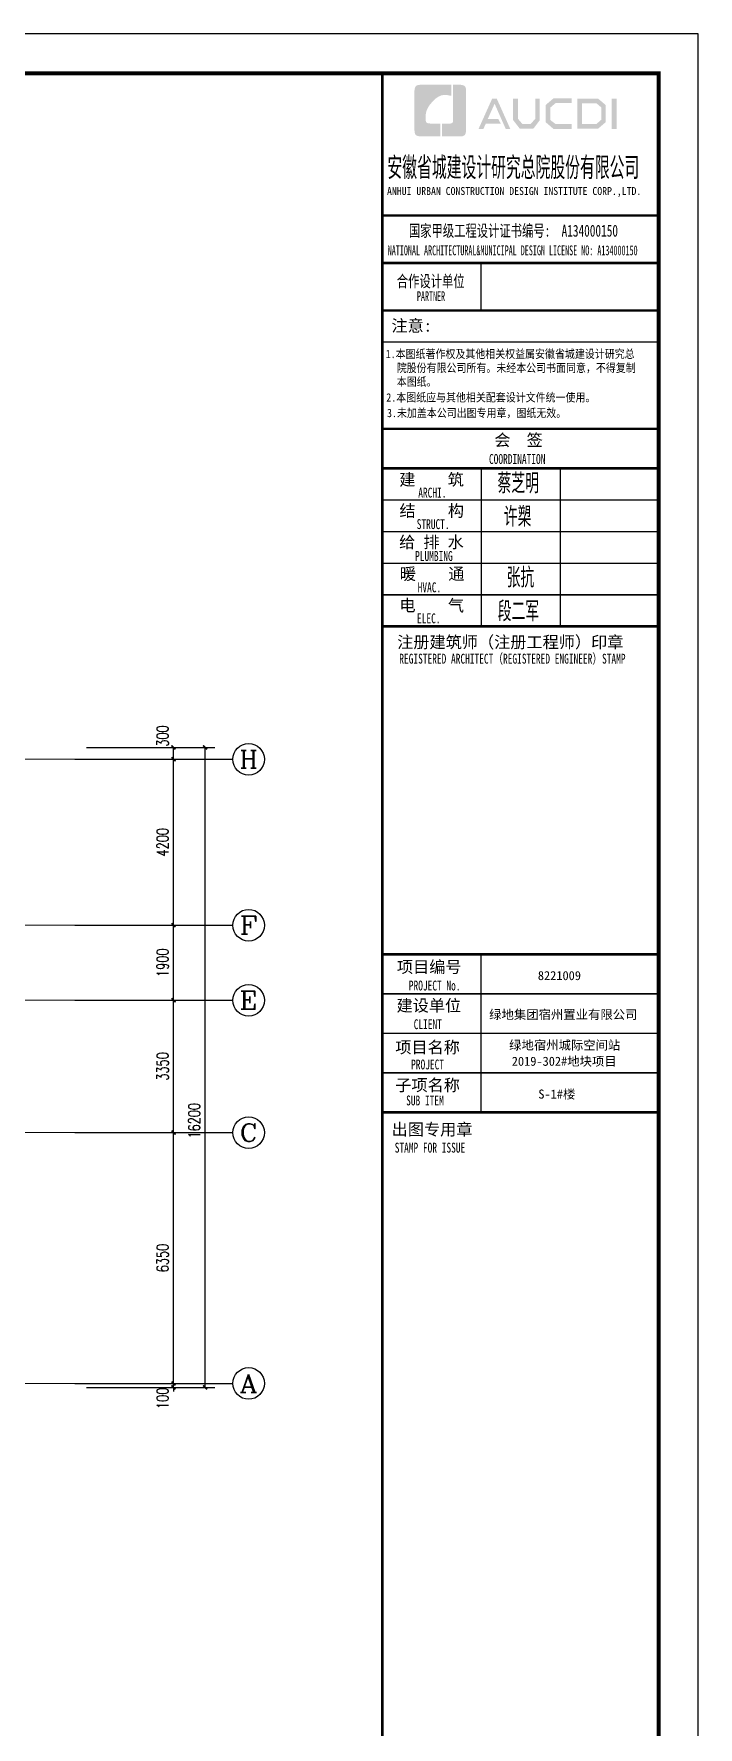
# Model space of a CAD drawing. Extents: x 1031190 to 1725648, y 733081 to 1571294.
# Drawn here: x 1186681 to 1203499, y 1051648 to 1094510 of the extents above; entities that cross this region are included whole.
import ezdxf
from ezdxf.enums import TextEntityAlignment as Align

# ---------------------------------------------------------------- set-up
doc = ezdxf.new("R2010")
doc.units = 0
doc.header["$LTSCALE"] = 1000
doc.header["$MEASUREMENT"] = 0
doc.linetypes.add('ACAD_ISO10W100', pattern=[18.5, 12, -3, 0.5, -3])
doc.linetypes.add('DOTE', pattern=[2.42, 2, -0.2, 0.02, -0.2])
for name, color, linetype in [('AXIS', 3, 'Continuous'), ('AXIS_TEXT', 4, 'Continuous'), ('C-AXIS(轴号)', 3, 'Continuous'), ('C-AXIS-T(字)', 7, 'Continuous'), ('图框', 140, 'Continuous'), ('图签文字', 147, 'Continuous')]:
    doc.layers.add(name, color=color, linetype=linetype)
doc.layers.add('DOTE', color=19, linetype='DOTE', lineweight=9)
doc.layers.add('图签', color=147, linetype='Continuous', lineweight=18)
doc.styles.add('_TCH_AXIS', font='COMPLEX', dxfattribs={"bigfont": 'GBCBIG'})
doc.styles.add('_TCH_DIM_T3', font='SIMPLEX', dxfattribs={"width": 0.705882, "bigfont": 'GBCBIG'})
doc.styles.add('COMPLEX', font='COMPLEX')
doc.styles.add('HT', font='simhei.ttf')
doc.styles.add('宋体', font='', dxfattribs={"height": 50})
doc.styles.add('建筑图签-1', font='simhei.ttf', dxfattribs={"width": 0.7})
doc.styles.add('建筑图签-2', font='TXT.shx', dxfattribs={"width": 0.5, "bigfont": 'HZTXT.shx'})
doc.styles.get('宋体').set_extended_font_data('SimSun')
doc.dimstyles.new('_TCH_ARCH&&100', dxfattribs={"dimtxt": 297.5, "dimasz": 100, "dimexe": 250, "dimexo": 300, "dimgap": 126.25, "dimtad": 1, "dimdec": 0, "dimzin": 0, "dimdsep": 46, "dimtxsty": '_TCH_DIM_T3', "dimblk": 'ARCHTICK', "dimcen": 0.09, "dimclrt": 7, "dimazin": 2, "dimtfac": 1, "dimtdec": 0, "dimtix": 1, "dimtmove": 2, "dimatfit": 3, "dimfxl": 0, "dimtolj": 1, "dimtzin": 0, "dimarcsym": 0})

# ---------------------------------------------------------------- blocks, each defined once
blk = doc.blocks.new('院标1')
h = blk.add_hatch(color=150)
h.dxf.hatch_style = 1
h.set_gradient(color1=(33, 113, 253), color2=(33, 113, 253), tint=1, name='INVCURVED')
edge = h.paths.add_edge_path()
edge.add_spline(control_points=[(116373, 648379), (116379, 648379), (116382, 648379), (116391, 648379), (116391, 648379), (116391, 648379), (116616, 648379), (116616, 648379), (116616, 648379), (116616, 648379), (116616, 648054), (116616, 648054), (116616, 648054), (116616, 648054), (116108, 648054), (116108, 648054), (116108, 648054), (116028, 648054), (115963, 648111), (115963, 648199), (115963, 648199), (115963, 648199), (115963, 649215), (115963, 649215), (115963, 649215), (115963, 649295), (116018, 649360), (116108, 649360), (116108, 649360), (116108, 649360), (116897, 649360), (116897, 649360), (116897, 649360), (116897, 649360), (116897, 649080), (116897, 649080), (116897, 649080), (116897, 649080), (116566, 649140), (116356, 648859), (116356, 648859), (116245, 648719), (116240, 648545), (116247, 648466), (116247, 648466), (116254, 648386), (116247, 648466), (116247, 648466), (116247, 648466), (116247, 648466), (116258, 648374), (116373, 648379)], knot_values=[0, 0, 0, 0, 0.071429, 0.071429, 0.071429, 0.107143, 0.142857, 0.142857, 0.142857, 0.178571, 0.214286, 0.214286, 0.214286, 0.25, 0.285714, 0.285714, 0.285714, 0.321429, 0.357143, 0.357143, 0.357143, 0.392857, 0.428571, 0.428571, 0.428571, 0.464286, 0.5, 0.5, 0.5, 0.535714, 0.571429, 0.571429, 0.571429, 0.607143, 0.642857, 0.642857, 0.642857, 0.678571, 0.714286, 0.714286, 0.714286, 0.75, 0.785714, 0.785714, 0.785714, 0.821429, 0.857143, 0.857143, 0.857143, 0.928571, 1, 1, 1, 1], degree=3, periodic=0)
h = blk.add_hatch(color=150)
h.dxf.hatch_style = 1
h.set_gradient(color1=(33, 113, 253), color2=(33, 113, 253), tint=1, name='INVCURVED')
edge = h.paths.add_edge_path()
edge.add_spline(control_points=[(117268, 649215), (117268, 649215), (117268, 648199), (117268, 648199), (117268, 648199), (117268, 648114), (117212, 648054), (117123, 648054), (117123, 648054), (117123, 648054), (116663, 648054), (116663, 648054), (116663, 648054), (116663, 648054), (116663, 648379), (116663, 648379), (116663, 648379), (116663, 648379), (116865, 648379), (116865, 648379), (116865, 648379), (116907, 648379), (116941, 648413), (116941, 648455), (116941, 648455), (116941, 648455), (116941, 649360), (116941, 649360), (116941, 649360), (116941, 649360), (117123, 649360), (117123, 649360), (117123, 649360), (117204, 649360), (117268, 649306), (117268, 649215)], knot_values=[0, 0, 0, 0, 0.1, 0.1, 0.1, 0.15, 0.2, 0.2, 0.2, 0.25, 0.3, 0.3, 0.3, 0.35, 0.4, 0.4, 0.4, 0.45, 0.5, 0.5, 0.5, 0.55, 0.6, 0.6, 0.6, 0.65, 0.7, 0.7, 0.7, 0.75, 0.8, 0.8, 0.8, 0.9, 1, 1, 1, 1], degree=3, periodic=0)
blk = doc.blocks.new('tq123')
at = {"layer": '图框'}
h = blk.add_hatch(color=256, dxfattribs=at)
h.paths.add_polyline_path([(-1187, 56758), (-1061, 56758), (-1061, 55988), (-1187, 55988)])
h.paths.add_polyline_path([(-1939, 56642), (-1939, 56116), (-1579, 56116), (-1455, 56223), (-1455, 56541), (-1575, 56642)], flags=16)
h.paths.add_polyline_path([(-2057, 56760), (-2057, 55998), (-1535, 55998), (-1337, 56168), (-1337, 56596), (-1532, 56760)])
h.paths.add_polyline_path([(-2200, 56764), (-2200, 56648), (-2607, 56648), (-2740, 56537), (-2740, 56218), (-2607, 56115), (-2198, 56115), (-2198, 55993), (-2662, 55993), (-2864, 56168), (-2864, 56596), (-2666, 56764)])
h.paths.add_polyline_path([(-3683, 56762), (-3563, 56762), (-3563, 56251), (-3449, 56120), (-3238, 56120), (-3124, 56251), (-3124, 56762), (-3010, 56762), (-3010, 56214), (-3174, 55997), (-3512, 55997), (-3683, 56216)])
h.paths.add_polyline_path([(-4215, 56760), (-4098, 56760), (-3756, 55996), (-3872, 55996), (-4153, 56630), (-4328, 56242), (-4057, 56242), (-3996, 56127), (-4377, 56127), (-4436, 55994), (-4559, 55994)])
for p, q in [((-6995, 53800), (5, 53800)), ((-6995, 53800), (5, 53800)), ((-6995, 52600), (5, 52600))]:
    blk.add_line(p, q, dxfattribs=at)
for points, const_width in [([(-6995, 0), (-6995, 57400)], 70), ([(-6995, 53800), (5, 53800)], 60), ([(-6995, 52600), (5, 52600)], 60), ([(-6995, 52600), (5, 52600)], 60), ([(-4495, 52600), (-4495, 51400)], 35), ([(-6995, 51400), (5, 51400)], 60), ([(-6995, 51400), (5, 51400)], 60), ([(-6995, 50599), (5, 50599)], 35), ([(-6987, 48400), (13, 48400)], 60), ([(-6987, 47400), (13, 47400)], 70), ([(-6987, 47400), (13, 47400)], 70), ([(-4487, 47400), (-4487, 43400)], 35), ([(-2487, 47400), (-2487, 43400)], 35), ([(-6987, 46600), (13, 46600)], 35), ([(-6987, 45800), (13, 45800)], 35), ([(-6987, 45000), (13, 45000)], 35), ([(-6987, 44200), (13, 44200)], 35), ([(-6987, 43400), (13, 43400)], 70), ([(-6995, 35100), (5, 35100)], 70), ([(-6995, 35100), (5, 35100)], 70), ([(-4495, 31100), (-4495, 35100)], 35), ([(-6995, 34100), (5, 34100)], 35), ([(-6995, 33100), (5, 33100)], 35), ([(-6995, 32100), (5, 32100)], 35), ([(5, 31100), (-6995, 31100)], 70)]:
    blk.add_lwpolyline(points, dxfattribs=dict(at, const_width=const_width))
blk.add_blockref('院标1', (-122144, -592249))
for s, height, style, width, p in [('ANHUI URBAN CONSTRUCTION DESIGN INSTITUTE CORP.,LTD.', 200, '建筑图签-1', 0.91, (-6877, 54322)), ('NATIONAL ARCHITECTURAL&MUNICIPAL DESIGN LICENSE NO: A134000150', 250, '建筑图签-1', 0.6, (-6858, 52795)), ('PARTNER', 250, '建筑图签-1', 0.6, (-6120, 51634)), ('1.本图纸著作权及其他相关权益属安徽省城建设计研究总', 210, 'HT', 0.88, (-6909, 50193)), ('本图纸。', 210, 'HT', 0.88, (-6630, 49489)), ('院股份有限公司所有。未经本公司书面同意，不得复制', 210, 'HT', 0.88, (-6630, 49839)), (' 2.本图纸应与其他相关配套设计文件统一使用。 ', 210, 'HT', 0.88, (-7020, 49092)), ('3.未加盖本公司出图专用章，图纸无效。', 210, 'HT', 0.88, (-6877, 48698)), ('COORDINATION', 250, '建筑图签-1', 0.7, (-4295, 47513)), ('ARCHI.', 250, '建筑图签-1', 0.7, (-6086, 46662)), ('STRUCT.', 250, '建筑图签-1', 0.7, (-6125, 45865)), ('PLUMBING', 250, '建筑图签-1', 0.7, (-6166, 45058)), ('HVAC.', 250, '建筑图签-1', 0.7, (-6101, 44265)), ('ELEC.', 250, '建筑图签-1', 0.7, (-6117, 43480)), ('REGISTERED ARCHITECT（REGISTERED ENGINEER）STAMP', 250, '建筑图签-1', 0.7, (-6566, 42459)), ('PROJECT No.', 250, '建筑图签-1', 0.7, (-6325, 34185, -1799)), ('CLIENT', 250, '建筑图签-1', 0.7, (-6201, 33206)), ('PROJECT', 250, '建筑图签-1', 0.7, (-6266, 32187)), ('SUB ITEM', 250, '建筑图签-1', 0.7, (-6393, 31276)), ('STAMP FOR ISSUE', 250, '建筑图签-1', 0.7, (-6682, 30081))]:
    blk.add_text(s, height=height, dxfattribs=dict(at, style=style, width=width)).set_placement(p)
at = {"layer": '图签', "color": 2, "style": '宋体'}
for s, height, p in [('8221009', 229.3, (-3058, 34448)), ('绿地集团宿州置业有限公司', 229.34, (-4290, 33462)), ('绿地宿州城际空间站', 229.3, (-3785, 32688)), ('2019-302#地块项目', 229.34, (-3718, 32279)), ('S-1#楼', 229.3, (-3046, 31448))]:
    blk.add_text(s, height=height, dxfattribs=at).set_placement(p)
at = {"layer": '图签文字', "color": 7, "style": '建筑图签-1'}
for s, height, width, p in [('安徽省城建设计研究总院股份有限公司', 500, 0.55, (-6867, 54777)), ('国家甲级工程设计证书编号:  A134000150', 300, 0.7, (-6323, 53267)), ('合作设计单位', 300, 0.7, (-6630, 51990))]:
    blk.add_text(s, height=height, dxfattribs=dict(at, width=width)).set_placement(p)
for s, p in [('注意:', (-6764, 50863)), ('会  签', (-4160, 47968)), ('建    筑', (-6565, 46967)), ('结    构', (-6561, 46179)), ('给 排 水', (-6570, 45385)), ('暖    通', (-6552, 44582)), ('电    气', (-6562, 43782)), ('注册建筑师（注册工程师）印章', (-6620, 42854)), ('项目编号', (-6627, 34632)), ('建设单位', (-6635, 33655)), ('项目名称', (-6668, 32597)), ('子项名称', (-6668, 31640)), ('出图专用章', (-6759, 30518))]:
    blk.add_text(s, height=300, dxfattribs=at).set_placement(p)
at = {"layer": '图签文字', "color": 1, "style": '建筑图签-2', "width": 0.7}
for s, p in [('蔡芝明', (-4080, 46771)), ('许槊', (-3921, 45928)), ('张抗', (-3849, 44387)), ('段二军', (-4074, 43532))]:
    blk.add_text(s, height=500, dxfattribs=at).set_placement(p)
blk = doc.blocks.new('_ArchTick')
at = {"color": 0, "linetype": 'ByBlock', "const_width": 0.4}
blk.add_lwpolyline([(-0.5, -0.5), (0.5, 0.5)], dxfattribs=at)
blk = doc.blocks.new('*D242')
at = {"layer": 'AXIS', "color": 0, "lineweight": -2}
for p, q in [((1188017, 1076448), (1191267, 1076448)), ((1191017, 1060248), (1191017, 1076448)), ((1188017, 1060248), (1191267, 1060248))]:
    blk.add_line(p, q, dxfattribs=at)
at = {"layer": 'Defpoints', "color": 0}
for p in [(1187717, 1076448), (1191017, 1076448), (1187717, 1060248)]:
    blk.add_point(p, dxfattribs=at)
at = {"layer": 'AXIS', "color": 0, "lineweight": -2, "xscale": 100, "yscale": 100, "zscale": 100}
for p, rotation in [((1191017, 1076448), 90), ((1191017, 1060248), 270)]:
    blk.add_blockref('_ArchTick', p, dxfattribs=dict(at, rotation=rotation))
at = {"layer": 'AXIS', "color": 7, "insert": (1190742, 1066998), "char_height": 297.5, "attachment_point": 5, "rotation": 90, "style": '_TCH_DIM_T3'}
blk.add_mtext('\\A1;16200', dxfattribs=at)
blk = doc.blocks.new('*D243')
at = {"layer": 'AXIS', "color": 0, "lineweight": -2}
for p, q in [((1188017, 1076448), (1190467, 1076448)), ((1190217, 1076148), (1190217, 1076448)), ((1188017, 1076148), (1190467, 1076148))]:
    blk.add_line(p, q, dxfattribs=at)
at = {"layer": 'Defpoints', "color": 0}
for p in [(1187717, 1076448), (1190217, 1076448), (1187717, 1076148)]:
    blk.add_point(p, dxfattribs=at)
at = {"layer": 'AXIS', "color": 0, "lineweight": -2, "xscale": 100, "yscale": 100, "zscale": 100}
for p, rotation in [((1190217, 1076448), 90), ((1190217, 1076148), 270)]:
    blk.add_blockref('_ArchTick', p, dxfattribs=dict(at, rotation=rotation))
at = {"layer": 'AXIS', "color": 7, "insert": (1189942, 1076737), "char_height": 297.5, "attachment_point": 5, "rotation": 90, "style": '_TCH_DIM_T3'}
blk.add_mtext('\\A1;300', dxfattribs=at)
blk = doc.blocks.new('*D244')
at = {"layer": 'AXIS', "color": 0, "lineweight": -2}
for p, q in [((1188017, 1076148), (1190467, 1076148)), ((1190217, 1071948), (1190217, 1076148)), ((1188017, 1071948), (1190467, 1071948))]:
    blk.add_line(p, q, dxfattribs=at)
at = {"layer": 'Defpoints', "color": 0}
for p in [(1187717, 1076148), (1190217, 1076148), (1187717, 1071948)]:
    blk.add_point(p, dxfattribs=at)
at = {"layer": 'AXIS', "color": 0, "lineweight": -2, "xscale": 100, "yscale": 100, "zscale": 100}
for p, rotation in [((1190217, 1076148), 90), ((1190217, 1071948), 270)]:
    blk.add_blockref('_ArchTick', p, dxfattribs=dict(at, rotation=rotation))
at = {"layer": 'AXIS', "color": 7, "insert": (1189942, 1074048), "char_height": 297.5, "attachment_point": 5, "rotation": 90, "style": '_TCH_DIM_T3'}
blk.add_mtext('\\A1;4200', dxfattribs=at)
blk = doc.blocks.new('*D245')
at = {"layer": 'AXIS', "color": 0, "lineweight": -2}
for p, q in [((1188017, 1071948), (1190467, 1071948)), ((1190217, 1070048), (1190217, 1071948)), ((1188017, 1070048), (1190467, 1070048))]:
    blk.add_line(p, q, dxfattribs=at)
at = {"layer": 'Defpoints', "color": 0}
for p in [(1187717, 1071948), (1190217, 1071948), (1187717, 1070048)]:
    blk.add_point(p, dxfattribs=at)
at = {"layer": 'AXIS', "color": 0, "lineweight": -2, "xscale": 100, "yscale": 100, "zscale": 100}
for p, rotation in [((1190217, 1071948), 90), ((1190217, 1070048), 270)]:
    blk.add_blockref('_ArchTick', p, dxfattribs=dict(at, rotation=rotation))
at = {"layer": 'AXIS', "color": 7, "insert": (1189942, 1070998), "char_height": 297.5, "attachment_point": 5, "rotation": 90, "style": '_TCH_DIM_T3'}
blk.add_mtext('\\A1;1900', dxfattribs=at)
blk = doc.blocks.new('*D246')
at = {"layer": 'AXIS', "color": 0, "lineweight": -2}
for p, q in [((1188017, 1070048), (1190467, 1070048)), ((1190217, 1066698), (1190217, 1070048)), ((1188017, 1066698), (1190467, 1066698))]:
    blk.add_line(p, q, dxfattribs=at)
at = {"layer": 'Defpoints', "color": 0}
for p in [(1187717, 1070048), (1190217, 1070048), (1187717, 1066698)]:
    blk.add_point(p, dxfattribs=at)
at = {"layer": 'AXIS', "color": 0, "lineweight": -2, "xscale": 100, "yscale": 100, "zscale": 100}
for p, rotation in [((1190217, 1070048), 90), ((1190217, 1066698), 270)]:
    blk.add_blockref('_ArchTick', p, dxfattribs=dict(at, rotation=rotation))
at = {"layer": 'AXIS', "color": 7, "insert": (1189942, 1068373), "char_height": 297.5, "attachment_point": 5, "rotation": 90, "style": '_TCH_DIM_T3'}
blk.add_mtext('\\A1;3350', dxfattribs=at)
blk = doc.blocks.new('*D247')
at = {"layer": 'AXIS', "color": 0, "lineweight": -2}
for p, q in [((1188017, 1066698), (1190467, 1066698)), ((1190217, 1060348), (1190217, 1066698)), ((1188017, 1060348), (1190467, 1060348))]:
    blk.add_line(p, q, dxfattribs=at)
at = {"layer": 'Defpoints', "color": 0}
for p in [(1187717, 1066698), (1190217, 1066698), (1187717, 1060348)]:
    blk.add_point(p, dxfattribs=at)
at = {"layer": 'AXIS', "color": 0, "lineweight": -2, "xscale": 100, "yscale": 100, "zscale": 100}
for p, rotation in [((1190217, 1066698), 90), ((1190217, 1060348), 270)]:
    blk.add_blockref('_ArchTick', p, dxfattribs=dict(at, rotation=rotation))
at = {"layer": 'AXIS', "color": 7, "insert": (1189942, 1063523), "char_height": 297.5, "attachment_point": 5, "rotation": 90, "style": '_TCH_DIM_T3'}
blk.add_mtext('\\A1;6350', dxfattribs=at)
blk = doc.blocks.new('*D248')
at = {"layer": 'AXIS', "color": 0, "lineweight": -2}
for p, q in [((1190217, 1060348), (1190217, 1060448)), ((1188017, 1060348), (1190467, 1060348)), ((1188017, 1060248), (1190467, 1060248)), ((1190217, 1060248), (1190217, 1060348)), ((1190217, 1060248), (1190217, 1060148))]:
    blk.add_line(p, q, dxfattribs=at)
at = {"layer": 'Defpoints', "color": 0}
for p in [(1187717, 1060348), (1187717, 1060248), (1190217, 1060348)]:
    blk.add_point(p, dxfattribs=at)
at = {"layer": 'AXIS', "color": 0, "lineweight": -2, "xscale": 100, "yscale": 100, "zscale": 100}
for p, rotation in [((1190217, 1060348), 270), ((1190217, 1060248), 90)]:
    blk.add_blockref('_ArchTick', p, dxfattribs=dict(at, rotation=rotation))
at = {"layer": 'AXIS', "color": 7, "insert": (1189942, 1059973), "char_height": 297.5, "attachment_point": 5, "rotation": 90, "style": '_TCH_DIM_T3'}
blk.add_mtext('\\A1;100', dxfattribs=at)
blk = doc.blocks.new('_AXISO')
blk.add_circle((0, 0), 0.5)
at = {"layer": 'AXIS_TEXT', "style": 'COMPLEX', "width": 1.041667}
blk.add_attdef('A', text='', height=0.56, dxfattribs=at).set_placement((-0.25, -0.28), (0.25, -0.28), align=Align.FIT)

msp = doc.modelspace()

# ---------------------------------------------------------------- linework, layer by layer
at = {"layer": 'C-AXIS(轴号)'}
for p, q in [((1187717, 1076147.8), (1191717, 1076147.8)), ((1187717, 1071947.8), (1191717, 1071947.8)), ((1187717, 1070047.8), (1191717, 1070047.8)), ((1187717, 1066697.8), (1191717, 1066697.8)), ((1187717, 1060347.8), (1191717, 1060347.8))]:
    msp.add_line(p, q, dxfattribs=at)
at = {"layer": 'DOTE', "linetype": 'ACAD_ISO10W100', "ltscale": 100}
for p, q in [((1187717, 1076147.8), (1110440.6, 1076147.8)), ((1187717, 1071947.8), (1146617, 1071947.8)), ((1187717, 1070047.8), (1176817, 1070047.8)), ((1129617, 1066697.8), (1187717, 1066697.8)), ((1110440.6, 1060347.8), (1187717, 1060347.8))]:
    msp.add_line(p, q, dxfattribs=at)
at = {"layer": '图框'}
msp.add_lwpolyline([(1098399, 1035110.3), (1203499, 1035110.3), (1203499, 1094510.3), (1098399, 1094510.3)], close=True, dxfattribs=at)
at = {"layer": '图框', "const_width": 100}
msp.add_lwpolyline([(1100899, 1036110.3), (1202499, 1036110.3), (1202499, 1093510.3), (1100899, 1093510.3)], close=True, dxfattribs=at)

# ---------------------------------------------------------------- block references
msp.add_blockref('tq123', (1202499, 1036110.3))
at = {"layer": 'C-AXIS(轴号)'}
ref = msp.add_blockref('_AXISO', (1192117, 1076147.8), dxfattribs=dict(at, xscale=800, yscale=800, zscale=800))
ref.add_attrib('A', 'H', dxfattribs={"layer": 'C-AXIS-T(字)', "height": 452.5, "style": '_TCH_AXIS', "width": 1.05}).set_placement((1191890.7, 1075921.5), (1192343.3, 1075921.5), align=Align.FIT)
ref = msp.add_blockref('_AXISO', (1192117, 1071947.8), dxfattribs=dict(at, xscale=800, yscale=800, zscale=800))
ref.add_attrib('A', 'F', dxfattribs={"layer": 'C-AXIS-T(字)', "height": 452.5, "style": '_TCH_AXIS', "width": 1.3125}).set_placement((1191890.7, 1071721.5), (1192343.3, 1071721.5), align=Align.FIT)
ref = msp.add_blockref('_AXISO', (1192117, 1070047.8), dxfattribs=dict(at, xscale=800, yscale=800, zscale=800))
ref.add_attrib('A', 'E', dxfattribs={"layer": 'C-AXIS-T(字)', "height": 452.5, "style": '_TCH_AXIS', "width": 1.3125}).set_placement((1191890.7, 1069821.5), (1192343.3, 1069821.5), align=Align.FIT)
ref = msp.add_blockref('_AXISO', (1192117, 1066697.8), dxfattribs=dict(at, xscale=800, yscale=800, zscale=800))
ref.add_attrib('A', 'C', dxfattribs={"layer": 'C-AXIS-T(字)', "height": 452.5, "style": '_TCH_AXIS', "width": 1.4}).set_placement((1191890.7, 1066471.5), (1192343.3, 1066471.5), align=Align.FIT)
ref = msp.add_blockref('_AXISO', (1192117, 1060347.8), dxfattribs=dict(at, xscale=800, yscale=800, zscale=800))
ref.add_attrib('A', 'A', dxfattribs={"layer": 'C-AXIS-T(字)', "height": 452.5, "style": '_TCH_AXIS', "width": 1.166667}).set_placement((1191890.7, 1060121.5), (1192343.3, 1060121.5), align=Align.FIT)

# ---------------------------------------------------------------- dimensions: what is measured, and where the dimension line sits
at = {"layer": 'AXIS'}
for base, p1, p2, picture, middle in [((1190217, 1076447.8), (1187717, 1076147.8), (1187717, 1076447.8), '*D243', (1189942, 1076736.8)), ((1191017, 1076447.8), (1187717, 1060247.8), (1187717, 1076447.8), '*D242', (1190742, 1066997.8)), ((1190217, 1060347.8), (1187717, 1060247.8), (1187717, 1060347.8), '*D248', (1189942, 1059972.8))]:
    dim = msp.add_linear_dim(base=base, p1=p1, p2=p2, angle=90, dimstyle='_TCH_ARCH&&100', dxfattribs=at)
    dim.commit()
    dim.dimension.update_dxf_attribs({"geometry": picture, "text_midpoint": middle, "dimtype": 129})
for p1, p2, picture, middle in [((1187717, 1071947.8), (1187717, 1076147.8), '*D244', (1189942, 1074047.8)), ((1187717, 1070047.8), (1187717, 1071947.8), '*D245', (1189942, 1070997.8)), ((1187717, 1066697.8), (1187717, 1070047.8), '*D246', (1189942, 1068372.8)), ((1187717, 1060347.8), (1187717, 1066697.8), '*D247', (1189942, 1063522.8))]:
    dim = msp.add_aligned_dim(p1=p1, p2=p2, distance=-2500, dimstyle='_TCH_ARCH&&100', dxfattribs=at)
    dim.commit()
    dim.dimension.update_dxf_attribs({"geometry": picture, "text_midpoint": middle})

doc.saveas('drawing.dxf')
